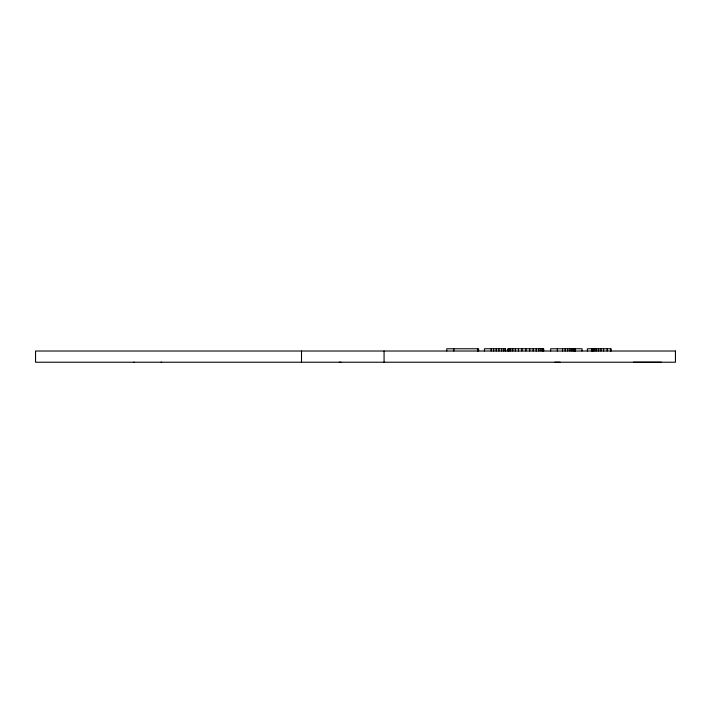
<?xml version="1.0" encoding="UTF-8"?>
<svg xmlns="http://www.w3.org/2000/svg" width="711" height="711" viewBox="0 0 711 711"><rect width="100%" height="100%" fill="white"/><g stroke="black" fill="none" stroke-linecap="round" stroke-linejoin="round"><path stroke-width="1.07" d="M133.606 362.228L134.086 362.228M161.148 362.228L161.628 362.228M339.218 362.228L341.129 362.228M554.829 362.219L560.055 362.228M633.421 362.219L661.443 362.219M611.025 351.012L611.025 348.772L587.375 348.772L587.375 351.012M610.633 348.772L610.633 351.012M607.176 348.772L607.176 351.012M603.586 348.772L603.586 351.012M600.982 348.772L600.982 351.012M598.68 348.772L598.68 351.012M596.689 348.772L596.689 351.012M594.991 348.772L594.991 351.012M593.649 348.772L593.649 351.012M592.69 348.772L592.69 351.012M592.112 348.772L592.112 351.012M591.916 348.772L591.916 351.012M582.042 351.012L582.042 348.772L550.625 348.772L550.625 351.012M575.315 348.772L575.315 351.012M575.048 348.772L575.048 351.012M574.026 348.772L574.026 351.012M573.039 348.772L573.039 351.012M571.733 348.772L571.733 351.012M570 348.772L570 351.012M567.733 348.772L567.733 351.012M565.183 348.772L565.183 351.012M562.561 348.772L562.561 351.012M557.353 348.772L557.353 351.012M543.719 351.012L543.719 348.772L508.01 348.772L508.01 351.012M543.417 348.772L543.417 351.012M542.502 348.772L542.502 351.012M540.982 348.772L540.982 351.012M538.858 348.772L538.858 351.012M536.218 348.772L536.218 351.012M533.179 348.772L533.179 351.012M529.739 348.772L529.739 351.012M525.9 348.772L525.9 351.012M521.954 348.772L521.954 351.012M518.452 348.772L518.452 351.012M515.395 348.772L515.395 351.012M512.791 348.772L512.791 351.012M510.694 348.772L510.694 351.012M509.2 348.772L509.2 351.012M508.321 348.772L508.321 351.012M508.312 348.772L508.312 351.012M505.61 351.012L505.61 348.772L484.431 348.772L484.431 351.012M505.254 348.772L505.254 351.012M503.664 348.772L503.664 351.012M501.637 348.772L501.637 351.012M498.935 348.772L498.935 351.012M496.242 348.772L496.242 351.012M493.63 348.772L493.63 351.012M491.159 348.772L491.159 351.012M478.636 351.012L478.636 348.772L446.757 348.772L446.757 351.012M477.596 348.772L477.596 351.012M453.84 348.772L453.84 351.012M384.073 351.021L384.073 362.228M301.508 351.021L301.508 362.228M675.45 351.021L35.55 351.021L35.55 362.228L675.45 362.228L675.45 351.003"/></g></svg>
